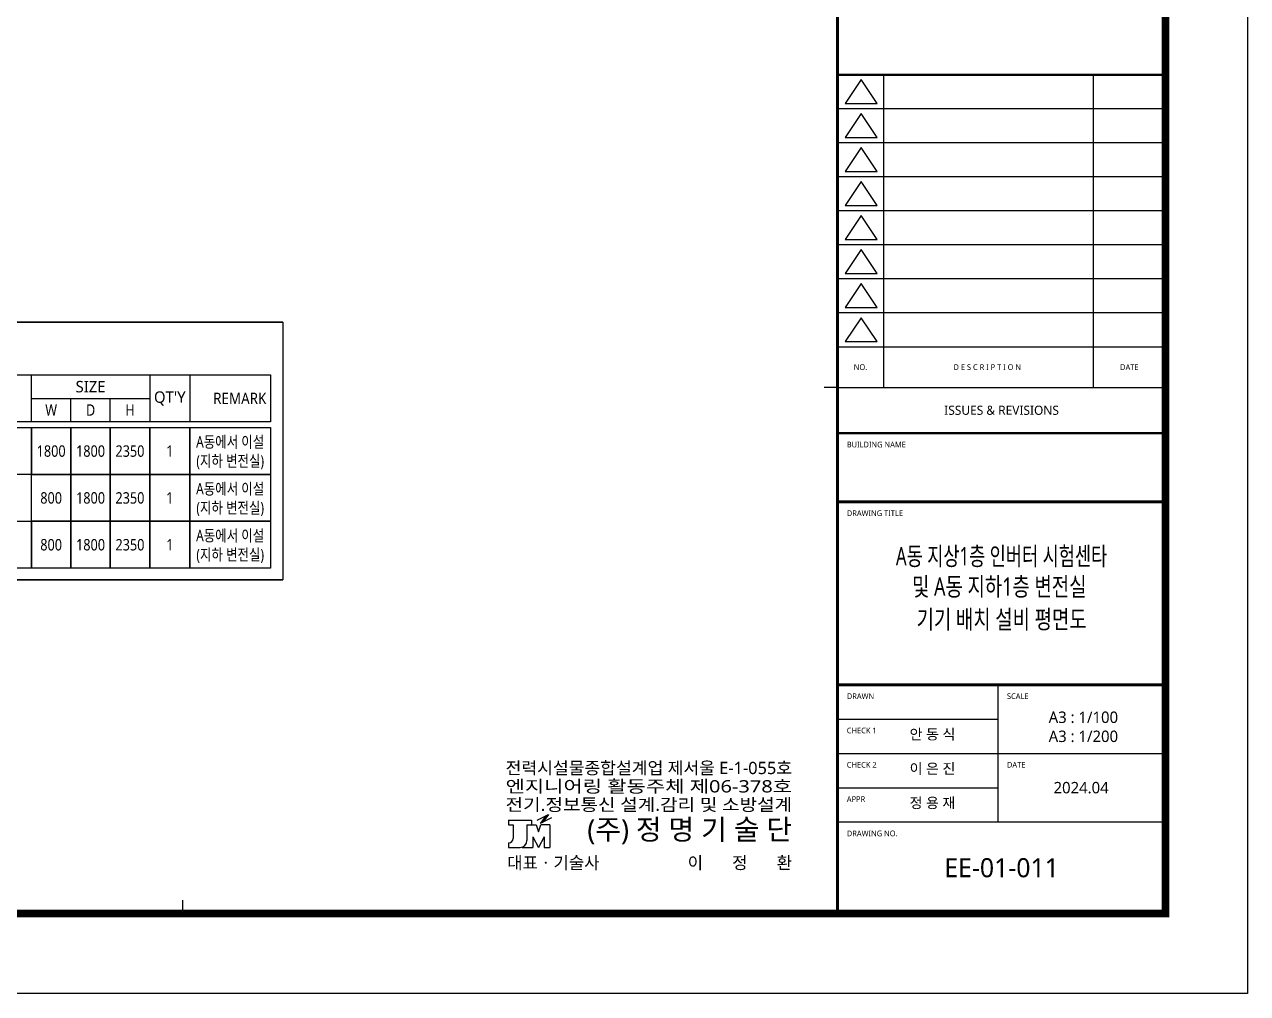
# Model space of a CAD drawing. Header units: millimetres. Extents: x -168200 to -84100, y 0 to 59400.
# Drawn here: x -116176 to -84100, y 0 to 25419 of the extents above; entities that cross this region are included whole.
import ezdxf
from ezdxf.enums import TextEntityAlignment as Align

# ---------------------------------------------------------------- set-up
doc = ezdxf.new("R2010")
doc.units = ezdxf.units.MM
doc.linetypes.add('CEN', pattern=[62, 60, -1, 0, -1])
for name, color, linetype in [('MISC', 11, 'Continuous'), ('S', 4, 'Continuous'), ('SYM', 3, 'Continuous'), ('TEXT', 3, 'Continuous'), ('XR-SHEET(통신)$0$WD-E$0$WD', 6, 'Continuous'), ('XR-SHEET-SHT', 5, 'Continuous'), ('XR-SHEET-TEXT', 3, 'Continuous'), ('XREF', 7, 'CEN')]:
    doc.layers.add(name, color=color, linetype=linetype)
doc.layers.add('XR-SHEET-TEMP', color=171, linetype='Continuous', plot=False)
doc.styles.add('GHS', font='malgun.ttf')
doc.styles.add('XR-SHEET$0$XREF-Form$0$맑은고딕', font='malgun.ttf')
doc.styles.add('XR-SHEET(통신)$0$WD-E$0$GHS', font='malgun.ttf')
doc.styles.add('맑은고딕', font='malgun.ttf')
doc.styles.add('맑은고딕B', font='malgunbd.ttf')

# ---------------------------------------------------------------- blocks, each defined once
blk = doc.blocks.new('A$C73120EFD')
at = {"layer": 'XR-SHEET(통신)$0$WD-E$0$WD', "color": 4}
for p, q in [((-26494, 7105), (-26082, 7309)), ((-26165, 7268), (-26370, 6991)), ((-26370, 6991), (-25958, 7194)), ((-26082, 7309), (-26288, 7031)), ((-26287, 7103), (-26173, 7186)), ((-26266, 7131), (-26153, 7214)), ((-26245, 7160), (-26132, 7242)), ((-26224, 7188), (-26111, 7270)), ((-26203, 7216), (-26090, 7298)), ((-26183, 7244), (-26117, 7292)), ((-27546, 7102), (-27546, 6933)), ((-27546, 7102), (-26702, 7102)), ((-27546, 6933), (-27377, 6933)), ((-27377, 6933), (-27377, 6434)), ((-26871, 6933), (-26871, 6358)), ((-26871, 6933), (-26534, 6933)), ((-26702, 7102), (-26702, 6933)), ((-26534, 6933), (-26449, 6680)), ((-26449, 6680), (-26365, 6933)), ((-26370, 6991), (-26257, 7073)), ((-26027, 6933), (-26365, 6933)), ((-26349, 7019), (-26236, 7101)), ((-26328, 7047), (-26215, 7129)), ((-26314, 7018), (-26278, 7045)), ((-26308, 7075), (-26194, 7157)), ((-26027, 6933), (-26027, 6105)), ((-26660, 6490), (-26449, 6105)), ((-26660, 6490), (-26660, 6105)), ((-26238, 6490), (-26449, 6105)), ((-26238, 6490), (-26238, 6105)), ((-27546, 6273), (-27546, 6105)), ((-27546, 6273), (-27538, 6273)), ((-27546, 6105), (-27124, 6105)), ((-27052, 6115), (-27052, 6105)), ((-27052, 6105), (-26660, 6105)), ((-26238, 6105), (-26027, 6105))]:
    blk.add_line(p, q, dxfattribs=at)
for centre, radius in [((-27538, 6434), 160), ((-27124, 6358), 253)]:
    blk.add_arc(centre, radius, 270, 0, dxfattribs=at)
at = {"layer": 'XR-SHEET(통신)$0$WD-E$0$WD', "color": 4, "style": 'XR-SHEET(통신)$0$WD-E$0$GHS'}
for s, width, p, p2 in [('전력시설물종합설계업 제서울 E-1-055호', 0.91927, (-27655, 8791), (-17155, 8791)), ('엔지니어링 활동주체 제06-378호', 1.128043, (-27655, 8118), (-17155, 8118)), ('전기.정보통신 설계.감리 및 소방설계', 1.016896, (-27655, 7445), (-17155, 7445))]:
    blk.add_text(s, height=450, dxfattribs=dict(at, width=width)).set_placement(p, p2, align=Align.FIT)
for s, height, p in [('(주) 정 명 기 술 단', 750, (-17155, 6387)), ('이       정       환', 450, (-17155, 5315))]:
    blk.add_text(s, height=height, dxfattribs=at).set_placement(p, align=Align.RIGHT)
blk.add_text('대표ㆍ기술사 ', height=450, dxfattribs=at).set_placement((-27597, 5315))
blk = doc.blocks.new('XR-SHEET$0$XREF-Form$0$xr-form$0$TITLE')
at = {"layer": 'XR-SHEET-TEXT', "color": 4, "style": '맑은고딕B'}
for tag, height, p in [('TITLE1', 6, (776, 116.69)), ('TITLE4', 6, (776, 111.7)), ('TITLE2', 6, (776, 107.09)), ('TITLE5', 6, (776, 102.09)), ('TITLE3', 6, (776, 97.38)), ('A0.00', 7, (775.56, 32.33))]:
    blk.add_attdef(tag, text='', height=height, dxfattribs=at).set_placement(p, align=Align.MIDDLE_CENTER)
at = {"layer": 'XR-SHEET-TEXT', "color": 3, "style": 'XR-SHEET$0$XREF-Form$0$맑은고딕'}
for tag, p in [('NAME-1', (752.37, 76.33)), ('NAME-2', (752.37, 67.33)), ('NAME-3', (752.37, 58.33)), ('NAME-4', (752.37, 49.33))]:
    blk.add_attdef(tag, text='', height=2.7, dxfattribs=at).set_placement(p, align=Align.MIDDLE_LEFT)
for tag, p in [('SCALE-A1', (796.39, 73.17)), ('SCALE-A3', (796.39, 68.31)), ('DATE', (797.36, 53.01))]:
    blk.add_attdef(tag, text='', height=3, dxfattribs=at).set_placement(p, align=Align.MIDDLE)
blk = doc.blocks.new('XR-FORM-EE', base_point=(461, 408))
at = {"layer": 'XR-SHEET-SHT', "color": 5}
for p, q in [((163900, 48198), (146700, 48198)), ((149100, 48198), (149100, 31800)), ((160100, 48198), (160100, 31800)), ((163900, 46413), (146700, 46413)), ((163900, 44628), (146700, 44628)), ((163900, 42844), (146700, 42844)), ((163900, 41059), (146700, 41059)), ((163900, 39274), (146700, 39274)), ((163900, 37489), (146700, 37489)), ((163900, 35705), (146700, 35705)), ((146700, 33920), (163900, 33920)), ((146700, 31800), (163900, 31800)), ((146700, 25800), (163900, 25800)), ((155100, 16200), (155100, 9000)), ((146700, 14400), (155100, 14400)), ((146700, 12600), (163900, 12600)), ((146700, 10800), (155100, 10800)), ((146700, 9000), (163900, 9000))]:
    blk.add_line(p, q, dxfattribs=at)
blk.add_lwpolyline([(0, 118800), (168200, 118800), (168200, 0), (0, 0)], close=True, dxfattribs=at)
at = {"layer": 'XR-SHEET-SHT', "color": 5, "const_width": 400}
blk.add_lwpolyline([(9300, 114600), (163900, 114600), (163900, 4200), (9300, 4200)], close=True, dxfattribs=at)
at = {"layer": 'XR-SHEET-SHT', "color": 5}
for points, const_width in [([(146700, 114600), (146700, 4200)], 160), ([(146700, 48198), (163900, 48198)], 114), ([(146700, 29400), (163900, 29400)], 114), ([(146700, 25800), (163900, 25800)], 160), ([(146700, 25800), (163900, 25800)], 140), ([(146700, 16200), (163900, 16200)], 160)]:
    blk.add_lwpolyline(points, dxfattribs=dict(at, const_width=const_width))
at = {"layer": 'XR-SHEET-SHT', "color": 5, "flags": 128}
for points in [[(147937, 47949), (147097, 46700), (148777, 46700)], [(147937, 46165), (147097, 44915), (148777, 44915)], [(147937, 44380), (147097, 43131), (148777, 43131)], [(147937, 42595), (147097, 41346), (148777, 41346)], [(147937, 40810), (147097, 39561), (148777, 39561)], [(147937, 39026), (147097, 37776), (148777, 37776)], [(147937, 37241), (147097, 35992), (148777, 35992)], [(147937, 35456), (147097, 34207), (148777, 34207)]]:
    blk.add_lwpolyline(points, close=True, dxfattribs=at)
at = {"layer": 'XR-SHEET-TEMP'}
for p, q in [((146700, 31800), (146000, 31800)), ((112350, 4200), (112350, 4900))]:
    blk.add_line(p, q, dxfattribs=at)
at = {"layer": 'S', "xscale": 1.431220871780062, "yscale": 1.431220896772468, "zscale": 1.431220886775505}
blk.add_blockref('A$C73120EFD', (168863, -1070), dxfattribs=at)
at = {"layer": 'XR-SHEET-TEXT', "color": 3}
ref = blk.add_blockref('XR-SHEET$0$XREF-Form$0$xr-form$0$TITLE', (0, -297), dxfattribs=dict(at, xscale=200, yscale=200, zscale=200))
ref.add_attrib('NAME-2', '안 동 식', dxfattribs={"color": 3, "height": 540, "style": '맑은고딕'}).set_placement((150474, 13169), align=Align.BOTTOM_LEFT)
ref.add_attrib('NAME-3', '이 은 진', dxfattribs={"color": 3, "height": 540, "style": '맑은고딕'}).set_placement((150474, 11369), align=Align.BOTTOM_LEFT)
ref.add_attrib('NAME-4', '정 용 재', dxfattribs={"color": 3, "height": 540, "style": '맑은고딕'}).set_placement((150474, 9569), align=Align.BOTTOM_LEFT)
ref.add_attrib('DATE', '2024.04', dxfattribs={"color": 3, "height": 600, "style": '맑은고딕'}).set_placement((159471, 10800), align=Align.MIDDLE)
at = {"layer": 'XR-SHEET-SHT', "color": 7, "style": 'XR-SHEET$0$XREF-Form$0$맑은고딕'}
for s, height, p in [('NO.', 300, (147900, 32860)), ('D E S C R I P T I O N ', 300, (154600, 32860)), ('DATE', 300, (162000, 32860)), ('ISSUES & REVISIONS', 480, (155300, 30600))]:
    blk.add_text(s, height=height, dxfattribs=at).set_placement(p, align=Align.MIDDLE_CENTER)
for s, p in [('BUILDING NAME', (147180, 28800)), ('DRAWING TITLE', (147180, 25200)), ('DRAWN', (147180, 15600)), ('SCALE', (155580, 15600)), ('CHECK 1', (147180, 13800)), ('CHECK 2', (147180, 12000)), ('DATE', (155580, 12000)), ('APPR', (147180, 10200)), ('DRAWING NO.', (147180, 8400))]:
    blk.add_text(s, height=300, dxfattribs=at).set_placement(p, align=Align.MIDDLE_LEFT)

msp = doc.modelspace()

# ---------------------------------------------------------------- linework, layer by layer
at = {"layer": 'MISC'}
msp.add_lwpolyline([(-109401.7, 17609), (-128363.3, 17609), (-128363.2, 10849.4), (-109401.9, 10849.4)], close=True, dxfattribs=at)

# ---------------------------------------------------------------- block references
at = {"layer": 'XREF', "xscale": 0.5, "yscale": 0.5, "zscale": 0.5}
msp.add_blockref('XR-FORM-EE', (-167969.5, 204.2), dxfattribs=at)

# ---------------------------------------------------------------- texts
at = {"layer": 'TEXT', "style": 'GHS'}
for s, width, p in [('A동 지상1층 인버터 시험센타', 0.7, (-90550, 11473.7)), ('및 A동 지하1층 변전실 ', 0.75, (-90550, 10673.7)), ('기기 배치 설비 평면도', 0.75, (-90550, 9814))]:
    msp.add_text(s, height=482.968, dxfattribs=dict(at, width=width)).set_placement(p, align=Align.MIDDLE_CENTER)
for s, height, p in [('A3 : 1/100', 300, (-88404.9, 7247.3)), ('A3 : 1/200', 300, (-88404.9, 6747.3)), ('EE-01-011', 500, (-90550, 3300))]:
    msp.add_text(s, height=height, dxfattribs=at).set_placement(p, align=Align.MIDDLE_CENTER)

# ---------------------------------------------------------------- next in the draw order: wipeouts: each hides what was drawn before it
msp.add_wipeout([(-109401.7, 17609), (-128363.3, 17609), (-128363.2, 10849.4), (-109401.9, 10849.4)]).dxf.layer = 'MISC'

# ---------------------------------------------------------------- next in the draw order: linework, layer by layer
at = {"layer": 'SYM', "color": 6}
for p, q in [((-115991.4, 14997.5), (-115991.4, 16226.1)), ((-112892.1, 16226.1), (-112892.1, 14997.5)), ((-112892.1, 16226.1), (-111837.1, 16226.1)), ((-111837.1, 16226.1), (-111837.1, 14997.5)), ((-115991.4, 15611.8), (-112892.1, 15611.8)), ((-114958.3, 14997.5), (-114958.3, 15611.8)), ((-113925.2, 15611.8), (-112892.1, 15611.8)), ((-113925.2, 14997.5), (-113925.2, 15611.8))]:
    msp.add_line(p, q, dxfattribs=at)
at = {"layer": 'SYM'}
for points in [[(-121094.6, 16863.2), (-120348.7, 17609), (-109401.7, 17609), (-109401.9, 10849.4)], [(-109401.9, 10849.4), (-128363.2, 10849.4), (-128363.3, 16514.1), (-121952.2, 16514.1)]]:
    msp.add_lwpolyline(points, dxfattribs=at)
at = {"layer": 'SYM', "color": 6}
for points in [[(-128075.3, 14997.5), (-128075.3, 16226.1), (-109722.7, 16226.1), (-109722.7, 14997.5)], [(-122874.7, 14843.9), (-115991.4, 14843.9), (-115991.4, 13615.3), (-122874.7, 13615.3)], [(-115991.4, 14843.9), (-114958.3, 14843.9), (-114958.3, 13615.3), (-115991.4, 13615.3)], [(-114958.3, 14843.9), (-113925.2, 14843.9), (-113925.2, 13615.3), (-114958.3, 13615.3)], [(-113925.2, 14843.9), (-112892.1, 14843.9), (-112892.1, 13615.3), (-113925.2, 13615.3)], [(-112892.1, 14843.9), (-111837.1, 14843.9), (-111837.1, 13615.3), (-112892.1, 13615.3)], [(-111837.1, 14843.9), (-109723.8, 14843.9), (-109723.8, 13615.3), (-111837.1, 13615.3)], [(-115991.4, 13615.3), (-114958.3, 13615.3), (-114958.3, 12386.6), (-115991.4, 12386.6)], [(-114958.3, 13615.3), (-113925.2, 13615.3), (-113925.2, 12386.6), (-114958.3, 12386.6)], [(-113925.2, 13615.3), (-112892.1, 13615.3), (-112892.1, 12386.6), (-113925.2, 12386.6)], [(-112892.1, 13615.3), (-111837.1, 13615.3), (-111837.1, 12386.6), (-112892.1, 12386.6)], [(-111837.1, 13615.3), (-109723.8, 13615.3), (-109723.8, 12386.6), (-111837.1, 12386.6)], [(-122874.7, 12386.6), (-115991.3, 12386.6), (-115991.3, 11158), (-122874.7, 11158)], [(-115991.4, 12386.6), (-114958.3, 12386.6), (-114958.3, 11158), (-115991.4, 11158)], [(-114958.3, 12386.6), (-113925.2, 12386.6), (-113925.2, 11158), (-114958.3, 11158)], [(-113925.2, 12386.6), (-112892.1, 12386.6), (-112892.1, 11158), (-113925.2, 11158)], [(-112892.1, 12386.6), (-111837.1, 12386.6), (-111837.1, 11158), (-112892.1, 11158)], [(-111837.1, 12386.6), (-109723.8, 12386.6), (-109723.8, 11158), (-111837.1, 11158)]]:
    msp.add_lwpolyline(points, close=True, dxfattribs=at)

# ---------------------------------------------------------------- next in the draw order: texts
at = {"layer": 'SYM', "style": 'GHS'}
for s, p in [('SIZE', (-114441.8, 15919)), ("QT'Y", (-112364.6, 15611.8))]:
    msp.add_text(s, height=300, dxfattribs=at).set_placement(p, align=Align.MIDDLE)
for s, width, p in [('REMARK', 0.9, (-110529.7, 15611.8)), ('W', 0.85, (-115474.9, 15304.6)), ('D', 0.85, (-114441.8, 15304.6)), ('H', 0.85, (-113408.7, 15304.6)), ('1800', 0.85, (-115475.9, 14229.6)), ('1800', 0.85, (-114442.8, 14229.6)), ('2350', 0.85, (-113409.7, 14229.6)), ('1', 0.85, (-112365.7, 14229.6)), ('800', 0.85, (-115475.9, 13001)), ('1800', 0.85, (-114442.8, 13001)), ('2350', 0.85, (-113409.7, 13001)), ('1', 0.85, (-112365.7, 13001)), ('800', 0.85, (-115475.9, 11772.3)), ('1800', 0.85, (-114442.8, 11772.4)), ('2350', 0.85, (-113409.7, 11772.4)), ('1', 0.85, (-112365.7, 11772.3))]:
    msp.add_text(s, height=300, dxfattribs=dict(at, width=width)).set_placement(p, align=Align.MIDDLE)
at = {"layer": 'SYM', "style": 'GHS', "width": 0.8}
for s, p in [('A동에서 이설', (-110780.4, 14470.1)), ('(지하 변전실)', (-110780.4, 13969.3)), ('A동에서 이설', (-110780.4, 13241.5)), ('(지하 변전실)', (-110780.4, 12740.7)), ('A동에서 이설', (-110780.4, 12012.8)), ('(지하 변전실)', (-110780.4, 11512))]:
    msp.add_text(s, height=300, dxfattribs=at).set_placement(p, align=Align.MIDDLE_CENTER)

doc.saveas('drawing.dxf')
